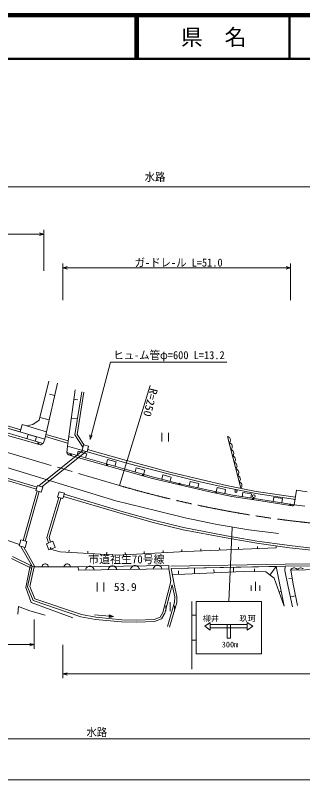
# Model space of a CAD drawing. Units: millimetres, scale not verified. Extents: x 40000 to 680000, y 20000 to 380000.
# Drawn here: x 270170 to 336056, y 205000 to 380000 of the extents above; entities that cross this region are included whole.
import ezdxf
from ezdxf.enums import TextEntityAlignment as Align

# ---------------------------------------------------------------- set-up
doc = ezdxf.new("R2010")
doc.units = ezdxf.units.MM
doc.header["$LTSCALE"] = 1000
doc.linetypes.add('CHAIN', pattern=[18.5, 12, -1.5, 3.5, -1.5])
for name, color, linetype, lineweight in [('M-BGD', 7, 'Continuous', 13), ('M-BMK', 2, 'CHAIN', 13), ('M-STR-HTXT', 7, 'Continuous', 13), ('M-STR-STRC', 7, 'Continuous', 13), ('M-TTL', 2, 'Continuous', 140), ('M-TTL-BAND', 7, 'Continuous', 13), ('M-TTL-LINE', 7, 'Continuous', 50)]:
    doc.layers.add(name, color=color, linetype=linetype, lineweight=lineweight)
doc.layers.add('M-BMK-HTXT', color=7, linetype='Continuous')
doc.layers.add('M-TTL-TXT', color=7, linetype='Continuous')
doc.styles.add('ＭＳ ゴシック', font='')
doc.styles.get('ＭＳ ゴシック').set_extended_font_data('MS Gothic')

msp = doc.modelspace()

# ---------------------------------------------------------------- linework, layer by layer
at = {"layer": 'M-BGD'}
for p, q in [((224252, 298518), (271311, 284604)), ((224252, 298518), (276939, 282940)), ((224394, 298997), (271453, 285084)), ((275404, 281820), (223286, 296715)), ((275677, 287311), (277900, 296204)), ((279827, 295759), (277345, 284635)), ((282136, 281332), (283884, 294251)), ((276593, 281971), (237086, 293486)), ((279207, 292978), (278006, 293246)), ((285397, 293832), (283816, 283951)), ((285891, 293753), (284340, 284062)), ((283593, 292098), (284489, 291977)), ((274195, 286322), (275677, 287311)), ((277965, 287416), (275823, 287894)), ((283010, 287792), (284400, 287604)), ((271311, 284604), (271779, 286315)), ((271779, 286315), (277345, 284635)), ((272805, 286005), (274195, 286322)), ((273091, 284034), (272811, 283073)), ((275011, 283474), (273091, 284034)), ((277345, 284635), (276939, 282940)), ((277118, 283541), (282138, 282083)), ((277257, 284021), (282278, 282564)), ((283816, 283951), (285679, 281097)), ((284340, 284062), (285941, 281610)), ((303776, 284449), (303776, 282449)), ((305296, 282449), (305296, 284449)), ((319011, 283502), (318843, 283552)), ((321833, 271724), (318847, 283538)), ((319120, 283436), (319011, 283502)), ((237308, 282714), (275015, 271519)), ((237398, 283209), (275158, 271998)), ((274731, 282514), (275011, 283474)), ((275692, 281738), (275404, 281820)), ((276228, 281793), (276104, 281724)), ((276313, 281872), (276228, 281793)), ((276385, 281977), (276313, 281872)), ((276407, 282054), (276385, 281977)), ((276939, 282940), (276593, 281971)), ((282427, 283485), (283541, 283335)), ((319237, 283342), (319120, 283436)), ((319211, 282098), (319334, 282222)), ((319390, 282044), (319211, 282098)), ((319368, 283190), (319237, 283342)), ((319334, 282222), (319400, 282331)), ((319441, 283022), (319368, 283190)), ((319506, 281974), (319390, 282044)), ((319400, 282331), (319457, 282469)), ((319486, 282848), (319441, 283022)), ((319457, 282469), (319501, 282666)), ((319501, 282666), (319486, 282848)), ((319631, 281874), (319506, 281974)), ((319771, 281711), (319631, 281874)), ((275581, 272296), (285690, 280335)), ((275846, 281694), (275692, 281738)), ((275992, 281694), (275846, 281694)), ((276104, 281724), (275992, 281694)), ((276265, 272074), (286403, 280136)), ((281952, 279899), (282136, 281332)), ((282136, 281332), (295526, 277577)), ((284622, 280183), (284349, 279221)), ((286546, 279638), (284622, 280183)), ((285832, 281641), (285482, 280394)), ((285482, 280394), (286613, 280077)), ((286962, 281324), (285832, 281641)), ((286613, 280077), (286962, 281324)), ((286613, 280077), (295526, 277577)), ((286748, 280558), (295653, 278061)), ((319603, 280547), (319735, 280679)), ((319771, 280496), (319603, 280547)), ((319735, 280679), (319804, 280795)), ((319849, 281533), (319771, 281711)), ((319880, 280431), (319771, 280496)), ((319804, 280795), (319866, 280943)), ((319896, 281347), (319849, 281533)), ((319866, 280943), (319912, 281153)), ((319997, 280337), (319880, 280431)), ((319912, 281153), (319896, 281347)), ((320128, 280184), (319997, 280337)), ((320201, 280017), (320128, 280184)), ((320245, 279842), (320201, 280017)), ((295391, 276095), (281952, 279899)), ((282077, 279824), (282085, 279926)), ((282102, 279692), (282077, 279824)), ((282085, 279926), (282101, 279983)), ((282138, 279599), (282102, 279692)), ((282199, 279520), (282138, 279599)), ((282299, 279429), (282199, 279520)), ((282389, 279383), (282299, 279429)), ((282543, 279340), (282389, 279383)), ((282832, 279259), (282543, 279340)), ((301634, 273982), (282832, 279259)), ((286274, 278676), (286546, 279638)), ((291341, 278281), (291069, 277318)), ((293266, 277736), (291341, 278281)), ((319971, 279092), (320094, 279216)), ((320138, 279042), (319971, 279092)), ((320094, 279216), (320159, 279326)), ((320247, 278977), (320138, 279042)), ((320159, 279326), (320217, 279464)), ((320217, 279464), (320260, 279661)), ((320260, 279661), (320245, 279842)), ((320364, 278882), (320247, 278977)), ((320495, 278730), (320364, 278882)), ((320569, 278563), (320495, 278730)), ((320613, 278388), (320569, 278563)), ((320628, 278206), (320613, 278388)), ((292993, 276774), (293266, 277736)), ((295526, 277577), (298144, 276885)), ((295526, 277577), (298144, 276885)), ((295653, 278061), (298271, 277369)), ((298144, 276885), (305506, 274959)), ((298144, 276885), (305506, 274959)), ((298271, 277369), (305629, 275443)), ((320338, 277638), (320462, 277762)), ((320506, 277588), (320338, 277638)), ((320462, 277762), (320527, 277871)), ((320615, 277522), (320506, 277588)), ((320527, 277871), (320585, 278010)), ((320585, 278010), (320628, 278206)), ((320732, 277428), (320615, 277522)), ((320863, 277276), (320732, 277428)), ((320936, 277108), (320863, 277276)), ((320894, 276417), (320952, 276555)), ((320980, 276934), (320936, 277108)), ((320952, 276555), (320995, 276752)), ((320995, 276752), (320980, 276934)), ((301814, 274267), (295391, 276095)), ((297914, 276416), (297640, 275455)), ((299838, 275869), (297914, 276416)), ((299564, 274907), (299838, 275869)), ((303974, 274762), (303733, 273791)), ((305915, 274280), (303974, 274762)), ((305506, 274959), (312571, 273229)), ((305506, 274959), (312571, 273229)), ((305629, 275443), (312686, 273716)), ((320706, 276184), (320829, 276308)), ((320884, 276130), (320706, 276184)), ((320829, 276308), (320894, 276417)), ((321001, 276060), (320884, 276130)), ((321125, 275960), (321001, 276060)), ((321098, 274633), (321229, 274765)), ((321266, 275797), (321125, 275960)), ((321229, 274765), (321299, 274881)), ((321344, 275619), (321266, 275797)), ((321299, 274881), (321361, 275029)), ((321391, 275433), (321344, 275619)), ((321361, 275029), (321407, 275239)), ((321407, 275239), (321391, 275433)), ((307528, 272616), (301634, 273982)), ((307594, 272834), (301814, 274267)), ((305675, 273310), (305915, 274280)), ((310272, 273243), (310047, 272268)), ((312221, 272793), (310272, 273243)), ((312571, 273229), (318451, 271895)), ((312571, 273229), (318451, 271895)), ((312686, 273716), (318556, 272384)), ((321265, 274582), (321098, 274633)), ((321375, 274517), (321265, 274582)), ((321491, 274423), (321375, 274517)), ((321465, 273178), (321589, 273302)), ((321633, 273128), (321465, 273178)), ((321623, 274270), (321491, 274423)), ((321589, 273302), (321654, 273412)), ((321696, 274103), (321623, 274270)), ((321742, 273063), (321633, 273128)), ((321654, 273412), (321712, 273550)), ((321740, 273928), (321696, 274103)), ((321712, 273550), (321755, 273747)), ((321755, 273747), (321740, 273928)), ((321859, 272968), (321742, 273063)), ((275297, 272388), (274910, 271193)), ((276489, 272002), (275297, 272388)), ((276101, 270807), (276489, 272002)), ((314348, 271000), (307528, 272616)), ((314449, 271253), (307594, 272834)), ((311996, 271819), (312221, 272793)), ((319933, 270117), (314449, 271253)), ((316415, 271867), (316212, 270888)), ((318373, 271461), (316415, 271867)), ((318170, 270482), (318373, 271461)), ((318451, 271895), (325319, 270512)), ((318451, 271895), (325319, 270512)), ((318556, 272384), (325404, 271005)), ((321833, 271724), (321956, 271848)), ((321990, 272816), (321859, 272968)), ((321956, 271848), (322022, 271957)), ((322063, 272649), (321990, 272816)), ((322022, 271957), (322079, 272096)), ((322107, 272474), (322063, 272649)), ((322079, 272096), (322123, 272292)), ((322123, 272292), (322107, 272474)), ((334113, 267943), (334632, 271259)), ((334632, 271259), (337059, 270942)), ((275162, 271111), (271966, 259778)), ((275644, 270976), (272447, 259642)), ((274910, 271193), (276101, 270807)), ((280131, 269625), (277409, 260432)), ((280235, 270939), (279853, 269712)), ((279853, 269712), (281045, 269341)), ((281426, 270569), (280235, 270939)), ((281045, 269341), (281426, 270569)), ((281204, 269855), (294760, 265835)), ((281346, 270334), (294898, 266316)), ((319803, 269825), (314348, 271000)), ((326434, 268881), (319803, 269825)), ((326455, 269128), (319933, 270117)), ((322355, 270761), (322205, 269772)), ((324333, 270461), (322355, 270761)), ((324183, 269473), (324333, 270461)), ((325319, 270512), (334363, 269185)), ((325319, 270512), (334410, 269178)), ((325404, 271005), (334386, 269687)), ((329449, 269677), (329296, 268689)), ((331425, 269371), (329449, 269677)), ((280611, 269483), (277932, 260438)), ((333170, 267790), (326434, 268881)), ((334113, 267943), (326455, 269128)), ((331272, 268382), (331425, 269371)), ((333466, 267742), (333170, 267790)), ((333877, 267776), (333769, 267733)), ((333992, 267859), (333877, 267776)), ((334067, 267948), (333992, 267859)), ((334126, 268060), (334067, 267948)), ((336552, 267609), (334113, 267943)), ((334139, 268139), (334126, 268060)), ((294898, 266316), (301877, 264388)), ((333624, 267716), (333466, 267742)), ((333769, 267733), (333624, 267716)), ((294760, 265835), (301751, 263904)), ((301877, 264388), (308749, 262728)), ((301751, 263904), (308642, 262240)), ((308749, 262728), (318566, 260834)), ((264145, 261190), (271129, 258859)), ((308642, 262240), (318477, 260342)), ((318566, 260834), (325611, 259638)), ((271426, 259928), (271032, 258509)), ((271129, 258859), (271288, 259333)), ((272794, 259548), (271426, 259928)), ((272400, 258129), (272794, 259548)), ((278811, 259584), (277337, 259022)), ((277337, 259022), (277869, 257628)), ((277409, 260432), (277804, 259200)), ((277932, 260438), (278280, 259353)), ((279343, 258190), (278811, 259584)), ((318477, 260342), (325535, 259144)), ((325535, 259144), (332992, 258112)), ((325611, 259638), (333054, 258608)), ((271032, 258509), (272400, 258129)), ((271415, 258402), (274030, 253868)), ((272103, 258212), (274671, 253757)), ((277869, 257628), (279343, 258190)), ((278204, 257755), (278328, 258240)), ((278204, 257755), (280459, 257178)), ((282455, 257061), (282485, 257560)), ((286776, 256809), (286805, 257308)), ((293679, 256405), (309299, 257259)), ((304060, 256973), (304033, 257472)), ((308382, 257209), (308354, 257708)), ((309299, 257259), (330004, 258073)), ((312706, 257393), (312686, 257893)), ((317030, 257563), (317010, 258063)), ((321355, 257733), (321335, 258233)), ((325679, 257903), (325660, 258402)), ((330004, 258073), (329984, 258572)), ((332992, 258112), (338119, 257546)), ((333054, 258608), (338168, 258043)), ((273805, 253421), (269342, 255663)), ((274030, 253868), (269566, 256110)), ((280459, 257178), (293679, 256405)), ((291096, 256556), (291126, 257055)), ((295417, 256500), (295390, 256999)), ((299739, 256736), (299711, 257236)), ((273556, 253980), (272553, 249040)), ((274030, 253868), (272953, 249152)), ((274517, 253757), (273476, 249198)), ((274030, 253868), (273556, 253980)), ((274517, 253757), (274030, 253868)), ((284623, 253757), (274517, 253757)), ((276353, 253937), (276293, 253757)), ((276443, 254087), (276353, 253937)), ((276593, 254237), (276443, 254087)), ((276743, 254327), (276593, 254237)), ((276923, 254387), (276743, 254327)), ((277163, 254387), (276923, 254387)), ((277343, 254327), (277163, 254387)), ((277493, 254237), (277343, 254327)), ((277643, 254087), (277493, 254237)), ((277733, 253937), (277643, 254087)), ((277793, 253757), (277733, 253937)), ((281406, 253937), (281346, 253757)), ((281496, 254087), (281406, 253937)), ((281646, 254237), (281496, 254087)), ((281796, 254327), (281646, 254237)), ((281976, 254387), (281796, 254327)), ((282216, 254387), (281976, 254387)), ((282396, 254327), (282216, 254387)), ((282546, 254237), (282396, 254327)), ((282696, 254087), (282546, 254237)), ((282786, 253937), (282696, 254087)), ((282846, 253757), (282786, 253937)), ((284623, 253757), (305345, 254017)), ((284660, 252977), (284623, 253757)), ((286838, 253772), (286640, 253649)), ((287076, 253856), (286838, 253772)), ((287396, 253861), (287076, 253856)), ((287638, 253785), (287396, 253861)), ((287840, 253668), (287638, 253785)), ((292019, 253856), (291820, 253732)), ((292257, 253939), (292019, 253856)), ((292577, 253945), (292257, 253939)), ((292818, 253869), (292577, 253945)), ((293020, 253752), (292818, 253869)), ((293224, 253555), (293020, 253752)), ((297001, 253816), (296804, 253613)), ((297199, 253939), (297001, 253816)), ((297438, 254023), (297199, 253939)), ((297758, 254028), (297438, 254023)), ((297999, 253952), (297758, 254028)), ((298201, 253835), (297999, 253952)), ((298404, 253639), (298201, 253835)), ((302182, 253900), (301985, 253696)), ((302380, 254023), (302182, 253900)), ((302619, 254107), (302380, 254023)), ((302939, 254112), (302619, 254107)), ((303180, 254036), (302939, 254112)), ((303382, 253919), (303180, 254036)), ((303585, 253722), (303382, 253919)), ((305345, 254017), (305382, 253311)), ((305856, 253885), (332005, 254383)), ((305865, 253385), (332011, 253883)), ((305865, 253385), (329928, 253843)), ((328548, 251854), (329936, 253805)), ((329936, 253805), (331810, 244761)), ((331985, 252860), (332011, 253883)), ((332005, 254383), (349852, 254505)), ((332011, 253883), (349868, 254005)), ((305382, 253311), (284660, 252977)), ((286326, 253244), (286250, 253002)), ((286443, 253446), (286326, 253244)), ((286640, 253649), (286443, 253446)), ((288043, 253471), (287840, 253668)), ((288166, 253273), (288043, 253471)), ((288250, 253035), (288166, 253273)), ((291507, 253327), (291431, 253086)), ((291624, 253529), (291507, 253327)), ((291820, 253732), (291624, 253529)), ((293347, 253357), (293224, 253555)), ((293431, 253118), (293347, 253357)), ((296688, 253411), (296612, 253170)), ((296804, 253613), (296688, 253411)), ((298527, 253441), (298404, 253639)), ((298611, 253202), (298527, 253441)), ((301868, 253494), (301792, 253253)), ((301985, 253696), (301868, 253494)), ((303708, 253524), (303585, 253722)), ((303792, 253285), (303708, 253524)), ((305791, 250637), (305382, 253311)), ((306614, 249740), (305865, 253385)), ((309045, 252029), (306162, 251942)), ((307603, 251985), (307578, 252845)), ((322441, 252685), (309045, 252029)), ((311278, 252138), (311212, 253487)), ((315743, 252357), (315708, 253086)), ((320209, 252576), (320156, 253657)), ((327563, 252554), (322441, 252685)), ((325002, 252620), (325020, 253298)), ((329533, 251153), (327563, 252554)), ((332729, 249183), (331985, 252860)), ((333350, 253153), (333257, 252991)), ((344155, 253167), (333298, 252992)), ((333298, 252992), (333911, 249358)), ((333445, 253250), (333350, 253153)), ((333571, 253348), (333445, 253250)), ((333761, 253447), (333571, 253348)), ((333953, 253482), (333761, 253447)), ((334145, 253485), (333953, 253482)), ((334337, 253457), (334145, 253485)), ((334531, 253364), (334337, 253457)), ((334660, 253270), (334531, 253364)), ((334758, 253175), (334660, 253270)), ((334857, 253017), (334758, 253175)), ((334944, 253168), (334857, 253017)), ((335033, 253260), (334944, 253168)), ((335151, 253352), (335033, 253260)), ((335330, 253445), (335151, 253352)), ((335509, 253477), (335330, 253445)), ((335689, 253480), (335509, 253477)), ((335870, 253453), (335689, 253480)), ((336051, 253366), (335870, 253453)), ((336173, 253278), (336051, 253366)), ((305641, 249758), (305791, 250637)), ((325236, 250274), (325236, 248274)), ((331810, 244761), (329533, 251153)), ((333605, 251175), (332863, 251050)), ((272553, 249040), (273815, 245586)), ((272953, 249152), (274290, 245995)), ((273476, 249198), (274662, 246397)), ((288950, 250115), (288950, 248115)), ((290470, 248115), (290470, 250115)), ((303986, 243288), (305641, 249758)), ((304454, 243098), (306125, 249634)), ((306125, 249634), (306719, 246886)), ((306614, 249740), (307221, 246932)), ((324236, 249474), (324236, 248274)), ((326236, 249474), (326236, 248274)), ((333736, 244543), (332729, 249183)), ((333911, 249358), (334831, 244893)), ((306719, 246886), (306682, 245624)), ((307221, 246932), (307180, 245545)), ((330672, 247957), (330938, 248052)), ((334371, 247125), (333227, 246890)), ((273815, 245586), (283360, 242058)), ((274290, 245995), (285208, 242318)), ((274662, 246397), (285334, 242803)), ((306682, 245624), (305048, 240053)), ((307180, 245545), (305528, 239912)), ((305642, 245621), (305642, 243621)), ((270919, 244658), (270733, 242875)), ((273518, 243692), (270919, 244658)), ((277046, 242653), (273518, 243692)), ((303367, 242204), (303986, 243288)), ((304642, 244821), (304642, 243621)), ((306642, 244821), (306642, 243621)), ((285208, 242318), (288587, 241687)), ((285334, 242803), (288657, 242183)), ((288336, 242764), (292681, 242355)), ((288587, 241687), (294529, 241130)), ((288657, 242183), (294558, 241629)), ((291716, 242768), (291656, 242130)), ((291656, 242130), (292681, 242355)), ((291750, 242704), (291701, 242186)), ((291701, 242186), (292562, 242367)), ((292681, 242355), (291716, 242768)), ((291784, 242641), (291747, 242242)), ((291747, 242242), (292442, 242378)), ((292562, 242367), (291750, 242704)), ((292442, 242378), (291784, 242641)), ((291818, 242577), (291792, 242298)), ((291792, 242298), (292323, 242389)), ((292323, 242389), (291818, 242577)), ((291853, 242514), (291838, 242354)), ((291838, 242354), (292204, 242400)), ((292204, 242400), (291853, 242514)), ((291887, 242450), (291883, 242410)), ((291883, 242410), (292044, 242415)), ((292044, 242415), (291887, 242450)), ((294558, 241629), (297979, 241556)), ((297979, 241556), (302016, 241701)), ((302016, 241701), (303367, 242204)), ((302114, 241204), (303711, 241798)), ((303711, 241798), (304454, 243098)), ((294529, 241130), (297983, 241056)), ((297983, 241056), (302114, 241204))]:
    msp.add_line(p, q, dxfattribs=at)
for centre, radius in [((275445, 281965), 150), ((275445, 281965), 90), ((275445, 281965), 30), ((282873, 279403), 150), ((282873, 279403), 90), ((282873, 279403), 30), ((291167, 277075), 150), ((291167, 277075), 90), ((291167, 277075), 30), ((299462, 274748), 150), ((299462, 274748), 90), ((299462, 274748), 30), ((307822, 272701), 150), ((307822, 272701), 90), ((307822, 272701), 30), ((320757, 271081), 300), ((316210, 270753), 150), ((316210, 270753), 90), ((316210, 270753), 30), ((324838, 269919), 300), ((324682, 269282), 150), ((324682, 269282), 90), ((324682, 269282), 30), ((333194, 267938), 150), ((333194, 267938), 90), ((333194, 267938), 30)]:
    msp.add_circle(centre, radius, dxfattribs=at)
at = {"layer": 'M-BMK'}
msp.add_line((266897, 280344), (294090, 272342), dxfattribs=at)
msp.add_arc((363836, 512416), 250000, 253.80047, 269.75058, dxfattribs=at)
at = {"layer": 'M-STR-HTXT'}
for p, q in [((157593, 340754), (541297, 340754)), ((276732, 330895), (276732, 321506)), ((153779, 329895), (276732, 329895)), ((275732, 330175), (276732, 329895)), ((276732, 329895), (275732, 329615)), ((281053, 314808), (281053, 323195)), ((281053, 322195), (282053, 322475)), ((282053, 321915), (281053, 322195)), ((281053, 322195), (333278, 322195)), ((332278, 322475), (333278, 322195)), ((333278, 322195), (332278, 321915)), ((333278, 323195), (333278, 314808)), ((287300, 282885), (291984, 300583)), ((291984, 300583), (318667, 300583)), ((294090, 272342), (301052, 295255)), ((287300, 282885), (287285, 283924)), ((287826, 283781), (287300, 282885)), ((274483, 234925), (274483, 241675)), ((68641, 235925), (274483, 235925)), ((273483, 236205), (274483, 235925)), ((274483, 235925), (273483, 235645)), ((281045, 235854), (281045, 228217)), ((281045, 229217), (282045, 229497)), ((282045, 228937), (281045, 229217)), ((281045, 229217), (525349, 229217)), ((227728, 214374), (349973, 214374))]:
    msp.add_line(p, q, dxfattribs=at)
at = {"layer": 'M-STR-STRC'}
for p, q in [((238147, 285601), (293220, 268855)), ((293220, 268855), (302579, 266526)), ((302579, 266526), (309094, 264966)), ((309094, 264966), (316472, 263452)), ((316472, 263452), (323675, 262213)), ((319106, 245788), (319869, 262763)), ((323675, 262213), (330512, 261341)), ((310606, 245788), (310606, 230288)), ((311606, 245788), (311606, 233788)), ((311606, 245788), (326606, 245788)), ((326606, 245788), (326606, 233788)), ((310606, 242663), (311606, 242663)), ((313606, 240127), (314856, 241002)), ((313606, 240127), (314856, 241002)), ((313606, 240127), (314142, 240502)), ((314856, 239252), (313606, 240127)), ((313606, 240127), (314856, 239252)), ((313606, 240127), (314856, 239252)), ((314856, 239252), (313606, 240127)), ((313606, 240127), (314856, 239252)), ((314349, 240646), (314856, 241002)), ((314856, 241002), (314856, 239252)), ((314856, 241002), (314856, 240502)), ((314856, 241002), (314856, 240502)), ((314856, 241002), (314856, 240502)), ((314856, 240502), (323356, 240502)), ((314856, 240502), (323356, 240502)), ((314856, 240502), (314856, 239752)), ((314856, 240502), (314856, 239752)), ((314856, 240502), (318731, 240502)), ((314856, 240502), (314856, 239752)), ((314856, 240502), (314856, 239752)), ((314856, 240502), (314856, 239752)), ((314856, 240502), (314856, 239752)), ((314856, 240502), (323356, 240502)), ((314856, 240502), (314856, 239752)), ((314856, 239752), (323356, 239752)), ((318731, 239752), (314856, 239752)), ((314856, 239752), (314856, 239252)), ((318731, 239752), (314856, 239752)), ((314856, 239752), (314856, 239252)), ((314856, 239752), (314856, 239252)), ((314856, 239752), (314856, 239252)), ((318731, 239752), (314856, 239752)), ((318731, 240502), (319481, 240502)), ((318731, 240502), (318731, 239752)), ((318731, 240502), (318731, 239752)), ((318731, 239752), (318731, 237377)), ((319481, 239752), (318731, 239752)), ((318731, 239752), (319481, 239752)), ((318731, 239752), (318731, 237377)), ((319481, 239752), (318731, 239752)), ((318731, 239752), (319481, 239752)), ((318731, 239752), (318731, 237377)), ((319481, 239752), (318731, 239752)), ((318731, 239752), (319481, 239752)), ((318731, 239752), (318731, 237377)), ((319481, 240502), (323356, 240502)), ((319481, 240502), (319481, 239752)), ((319481, 240502), (319481, 239752)), ((319481, 239752), (319481, 237377)), ((323356, 239752), (319481, 239752)), ((319481, 239752), (319481, 237377)), ((323356, 239752), (319481, 239752)), ((319481, 239752), (319481, 237377)), ((323356, 239752), (319481, 239752)), ((319481, 239752), (319481, 237377)), ((323356, 239252), (323356, 241002)), ((323356, 241002), (324606, 240127)), ((323356, 240502), (323356, 241002)), ((323356, 241002), (324606, 240127)), ((323356, 240502), (323356, 241002)), ((323356, 241002), (324606, 240127)), ((323356, 240502), (323356, 241002)), ((323356, 241002), (324606, 240127)), ((323356, 240502), (323356, 239752)), ((323356, 240502), (323356, 239752)), ((323356, 240502), (323356, 239752)), ((323356, 240502), (323356, 239752)), ((323356, 240502), (323356, 239752)), ((323356, 240502), (323356, 239752)), ((324606, 240127), (323356, 239252)), ((324606, 240127), (323356, 239252)), ((324606, 240127), (323356, 239252)), ((324606, 240127), (323356, 239252)), ((323356, 239252), (323356, 239752)), ((323356, 239252), (323356, 239752)), ((323356, 239252), (323356, 239752)), ((310606, 236913), (311606, 236913)), ((318731, 237377), (319481, 237377)), ((319481, 237377), (318731, 237377)), ((319481, 237377), (318731, 237377)), ((319481, 237377), (318731, 237377)), ((311606, 233788), (326606, 233788))]:
    msp.add_line(p, q, dxfattribs=at)
at = {"layer": 'M-TTL'}
msp.add_line((680000, 380000), (40000, 380000), dxfattribs=at)
at = {"layer": 'M-TTL-BAND'}
msp.add_line((40000, 205000), (579000, 205000), dxfattribs=at)
at = {"layer": 'M-TTL-LINE'}
for p, q in [((297750, 380000), (297750, 370000)), ((298250, 380000), (298250, 370000)), ((333000, 380000), (333000, 370000)), ((40000, 370000), (680000, 370000))]:
    msp.add_line(p, q, dxfattribs=at)

# ---------------------------------------------------------------- texts
at = {"layer": 'M-BGD', "style": 'ＭＳ ゴシック', "width": 1.05}
msp.add_text('53.9', height=1833, dxfattribs=at).set_placement((292756, 247649), align=Align.BOTTOM_LEFT)
at = {"layer": 'M-BMK-HTXT', "style": 'ＭＳ ゴシック'}
msp.add_text('市道祖生70号線', height=1833, dxfattribs=at).set_placement((286886, 253993), align=Align.BOTTOM_LEFT)
at = {"layer": 'M-STR-HTXT', "style": 'ＭＳ ゴシック', "width": 0.95}
for s, p in [('水路', (299812, 341519)), ('ガ-ドレ-ル L=51.0', (297536, 321919)), ('ヒュ-ム管φ=600 L=13.2', (292651, 300731)), ('水路', (286491, 214398))]:
    msp.add_text(s, height=1833, dxfattribs=at).set_placement(p, align=Align.BOTTOM_LEFT)
at = {"layer": 'M-STR-HTXT', "style": 'ＭＳ ゴシック', "width": 1.05}
msp.add_text('R=250', height=1833, rotation=255.6, dxfattribs=at).set_placement((300557, 294883), align=Align.BOTTOM_LEFT)
at = {"layer": 'M-STR-STRC', "style": 'ＭＳ ゴシック'}
for s, p in [('柳井', (313156, 240849)), ('玖珂', (321556, 240849)), ('300m', (317501, 234887))]:
    msp.add_text(s, height=1320, dxfattribs=at).set_placement(p, align=Align.BOTTOM_LEFT)
at = {"layer": 'M-TTL-TXT', "style": 'ＭＳ ゴシック'}
msp.add_text('県\u3000名', height=3666, dxfattribs=at).set_placement((315625, 375000), align=Align.MIDDLE_CENTER)

doc.saveas('drawing.dxf')
